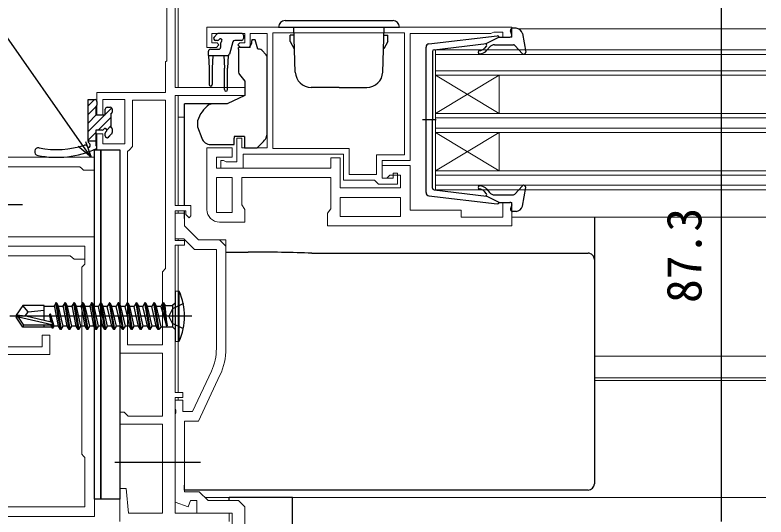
# Model space of a CAD drawing. Units: millimetres, scale not verified. Extents: x -437 to 438, y -331 to 329.
# Drawn here: x -31.7 to 86.5, y -179.4 to -100.4 of the extents above; entities that cross this region are included whole.
import ezdxf
from ezdxf.enums import TextEntityAlignment as Align

# ---------------------------------------------------------------- set-up
doc = ezdxf.new("R2010")
doc.units = ezdxf.units.MM
doc.header["$LTSCALE"] = 2
doc.layers.add('0-2_YKK_11', color=7, linetype='Continuous', lineweight=18)
doc.layers.add('0-4_YKK_12', color=2, linetype='Continuous', lineweight=18)
doc.layers.add('0-5_YKK_13', color=4, linetype='Continuous')
doc.layers.add('0-7_YKK_D', color=6, linetype='Continuous')
doc.styles.add('ＭＳ ゴシック', font='')
doc.styles.get('ＭＳ ゴシック').set_extended_font_data('MS Gothic')

msp = doc.modelspace()

# ---------------------------------------------------------------- linework, layer by layer
at = {"layer": '0-2_YKK_11', "color": 211}
for points in [[(-15.2, -153.6), (-15.2, -121.6), (-18.8, -121.6), (-18.8, -119.1), (-17.9, -119.1), (-17.9, -120.7), (-14.4, -120.7), (-14.4, -113.7), (-17.9, -113.7), (-17.9, -116.1), (-18.8, -116.1), (-18.8, -112.6), (-8, -112.6), (-8, -107.8), (-7.8, -107.6), (-7.8, -92.8)], [(-6.5, -94.1), (-6.5, -111.8), (4.5, -111.8), (4.5, -113.1), (-6.5, -113.1), (-6.5, -130.4), (-4, -130.4), (-4, -132), (-4.3, -132.3), (-4.8, -131.8), (-4.8, -131.2), (-6.5, -131.2), (-6.5, -135.9), (-5, -135.9), (-5, -136.6), (-6.5, -136.6), (-6.5, -159.8), (-5.3, -159.8), (-5.3, -160.6), (-6.5, -160.6), (-6.5, -178.8), (2, -178.8)], [(-15.2, -180.1), (-15.2, -174.9), (-14.2, -174.9), (-13.859, -178.8), (-8.5, -178.8), (-8.5, -164.8), (-15.2, -164.8), (-15.2, -162.9), (-14.5, -162.9), (-14.2, -163.2), (-13.9, -163.5), (-8.5, -163.5), (-8.5, -153.6), (-15.2, -153.6)], [(2, -178.8), (2, -180.1)]]:
    msp.add_lwpolyline(points, dxfattribs=at)
at = {"layer": '0-2_YKK_11'}
for points in [[(-1.5, -102.3), (46.5, -102.3), (46.5, -103.9), (45.1, -103.9), (45.1, -103.1), (43.647, -103.1), (43.424, -103.2), (43.2, -103.3), (30.5, -103.3), (30.5, -123.3), (26.1, -123.3), (26.1, -126.1), (27.8, -126.1), (27.8, -125.3), (28.5, -125.3), (28.5, -127), (25.5, -127), (25.2, -126.7), (24.9, -126.4), (20, -126.4), (20, -122.3), (4.2, -122.3), (4.2, -124.5), (0.7, -124.5), (0.7, -123.3), (1.1, -123.3), (1.324, -123.4), (1.547, -123.5), (3.2, -123.5), (3.2, -119.8), (4, -119.8), (4, -121.3), (8, -121.3), (8, -103.3), (5.3, -103.3), (5.3, -105.5), (3.8, -105.5), (3.4, -105.1), (3.7, -104.8), (4.5, -104.8)], [(4.5, -104.8), (4.5, -103.3), (-0.7, -103.3), (-0.7, -104.8), (0.1, -104.8), (0.4, -105.1), (0, -105.5), (-1.5, -105.5), (-1.5, -102.3)], [(-1.5, -131), (-1.5, -121.3), (2.5, -121.3), (2.5, -122.8), (0, -122.8), (0, -124.5), (18, -124.5), (18, -122.9), (19.5, -122.9), (19.5, -127.6), (29, -127.6), (29, -125.6), (27.3, -125.6), (26.8, -126.1), (26.1, -126.1), (26.1, -124.1), (30.5, -124.1), (30.5, -131.1), (38.5, -131.1), (38.5, -132.2), (45.1, -132.2), (45.1, -129.9), (46.5, -129.9), (46.5, -133.6)], [(46.5, -133.6), (17.5, -133.6), (17.5, -131.6), (18, -130.886), (18, -126), (4, -126), (4, -130.286), (4.5, -131), (4.5, -133), (0.5, -133)], [(1.5, -136.8), (1.5, -152.862), (1.5, -135.8), (-2.8, -135.8), (-5, -133.6), (-5, -131.6), (-6.5, -131.6), (-6.5, -135.6), (-5.121, -135.6), (-3.421, -137.3), (0, -137.3), (0, -152.862)], [(1.5, -136.8), (0.5, -135.8), (-2.8, -135.8), (-5, -133.6), (-5, -131.6), (-6.5, -131.6), (-6.5, -132.2)], [(-0.796, -156.454), (-3.755, -162.8), (-5.3, -162.8), (-5.3, -161), (-6.5, -161), (-6.5, -162.342), (-6.38, -162.525), (-6.38, -163.075), (-6.5, -163.258), (-6.5, -177.041), (-4.458, -177.785), (-4.1, -176.8), (-3.1, -176.8), (-3.1, -178.8), (2.5, -178.8), (2.5, -192.3), (2, -192.3), (2, -193.8), (4.5, -193.8), (4.5, -177.8), (3.5, -176.8)], [(-5, -164.3), (-2.8, -164.3), (0.563, -157.088)], [(0.563, -157.088), (-2.8, -164.3), (-5, -164.3)]]:
    msp.add_lwpolyline(points, dxfattribs=at)
for points in [[(29.6, -103.2), (8.9, -103.2), (8.9, -121.4), (20.9, -121.4), (20.9, -125.5), (25.2, -125.5), (25.2, -122.4), (29.6, -122.4)], [(2.5, -131.5), (2.5, -126), (0, -126), (0, -131.5)], [(29, -129.1), (19.5, -129.1), (19.5, -132.1), (29, -132.1)], [(-5, -164.3), (-5, -175.4), (-2.7, -175.4), (-1.3, -176.8), (3.458, -176.8), (-1.3, -176.8), (-2.7, -175.4), (-5, -175.4)]]:
    msp.add_lwpolyline(points, close=True, dxfattribs=at)
at = {"layer": '0-2_YKK_11', "color": 211}
msp.add_lwpolyline([(-14, -152.3), (-14, -121.9), (-13.7, -121.6), (-13.2, -121.1), (-13.2, -113.8), (-8, -113.8), (-8, -140.3), (-8.5, -140.8), (-8.5, -152.3)], close=True, dxfattribs=at)
at = {"layer": '0-2_YKK_11', "color": 4}
for points in [[(-36.2, -124.3), (-21.5, -124.3), (-21.204, -124.55), (-20.908, -124.8), (-19.2, -124.8), (-19.2, -122.8), (-44.2, -122.8)], [(-36.2, -138.3), (-23, -138.3), (-22.704, -138.55), (-22.408, -138.8), (-20.7, -138.8), (-20.7, -136.8), (-36.2, -136.8)], [(-36.2, -153.8), (-26.2, -153.8), (-26.2, -150.8), (-27.4, -150.8), (-27.4, -152.6), (-36.2, -152.6)]]:
    msp.add_lwpolyline(points, dxfattribs=at)
at = {"layer": '0-2_YKK_11', "color": 1}
msp.add_lwpolyline([(-19.2, -135.3), (-19.2, -179.3), (-36.2, -179.3), (-36.2, -177.8), (-20.7, -177.8), (-20.7, -170), (-20.9, -169.8), (-21.2, -169.5), (-21.2, -140.1), (-20.9, -139.8), (-20.7, -139.6), (-20.7, -136.8), (-36.2, -136.8), (-36.2, -125.3), (-34.7, -125.3), (-34.7, -129.629), (-34.843, -129.821), (-34.843, -130.779), (-34.7, -130.971), (-34.7, -135.3)], close=True, dxfattribs=at)
at = {"layer": '0-2_YKK_11'}
for centre, radius, start, end in [((0.5, -131), 2, 180.00001, 269.99999), ((-8.5, -152.862), 8.5, 335, 0), ((-8.5, -152.862), 10, 335, 0), ((-8.5, -152.862), 10, 335, 0)]:
    msp.add_arc(centre, radius, start, end, dxfattribs=at)
at = {"layer": '0-4_YKK_12'}
for p, q in [((-6, -94.2), (-6, -111.8)), ((47.605, -102.6), (86.5, -102.6)), ((34.5, -108.9), (34.5, -105.9)), ((34.5, -105.9), (86.5, -105.9)), ((86.5, -106.6), (34.5, -106.6)), ((34.5, -124.9), (34.5, -108.9)), ((34.5, -109.2), (86.5, -109.2)), ((86.5, -109.9), (34.5, -109.9)), ((34.5, -115.9), (44.5, -109.9)), ((34.5, -109.9), (44.5, -115.9)), ((44.5, -115.9), (44.5, -109.9)), ((-6, -113.1), (-6, -130.4)), ((-5, -116.5), (-6, -116.5)), ((34.5, -115.9), (86.5, -115.9)), ((86.5, -116.6), (34.5, -116.6)), ((34.5, -118.2), (86.5, -118.2)), ((86.5, -118.9), (34.5, -118.9)), ((34.5, -124.9), (44.5, -118.9)), ((34.5, -118.9), (44.5, -124.9)), ((44.5, -124.9), (44.5, -118.9)), ((86.5, -125.6), (34.5, -125.6)), ((34.5, -127.2), (86.5, -127.2)), ((-6, -131.2), (-6, -131.6)), ((46.5, -132.2), (86.5, -132.2)), ((-6, -135.6), (-6, -135.9)), ((-6, -136.6), (-6, -159.8)), ((59.5, -154.1), (86.5, -154.1)), ((59.5, -157.5), (86.5, -157.5)), ((59.5, -157.898), (86.5, -157.898)), ((-6, -160.6), (-6, -161)), ((-1.802, -176.298), (86.5, -176.298))]:
    msp.add_line(p, q, dxfattribs=at)
msp.add_lwpolyline([(86.5, -127.9), (34.5, -127.9), (34.5, -124.9), (86.5, -124.9)], dxfattribs=at)
at = {"layer": '0-5_YKK_13'}
for p, q in [((10.8, -101.3), (27.8, -101.3)), ((9.8, -102.3), (28.8, -102.3)), ((12.419, -109.387), (12.172, -102.3)), ((26.181, -109.387), (26.429, -102.3)), ((47.169, -102.5), (46.6, -102.5)), ((-0.362, -103.888), (0.138, -103.388)), ((3.95, -103.3), (0.35, -103.3)), ((4.25, -103.6), (4.25, -104.1)), ((12.182, -103.6), (11.6, -103.6)), ((11.6, -104.598), (11.6, -103.6)), ((26.418, -103.6), (27, -103.6)), ((27, -104.598), (27, -103.6)), ((33.443, -104.949), (44.183, -103.702)), ((44.5, -103.9), (42.5, -104.913)), ((44.5, -103.9), (46.2, -103.9)), ((46.489, -103.519), (46.311, -102.881)), ((48.152, -103.318), (48.695, -106.245)), ((0.189, -104.4), (-0.15, -104.4)), ((0.65, -104.861), (0.65, -105.5)), ((2.591, -104.622), (2.067, -106.578)), ((3.95, -104.4), (2.88, -104.4)), ((11.6, -104.598), (12.25, -105.724)), ((27, -104.598), (26.35, -105.724)), ((34.266, -105.869), (42.5, -104.913)), ((43.767, -105.1), (46.768, -105.1)), ((-1.25, -106.8), (-1.25, -106.1)), ((-0.95, -105.8), (0.35, -105.8)), ((5.131, -105.5), (3.5, -105.5)), ((3.5, -105.8), (3.5, -105.5)), ((3.5, -105.8), (3.5, -109.426)), ((6.793, -105.8), (6.502, -105.8)), ((7.854, -106.654), (7.147, -105.946)), ((33, -128.355), (33, -105.445)), ((34, -106.167), (34, -116.9)), ((42.514, -105.259), (42.192, -105.643)), ((42.575, -105.964), (43, -105.457)), ((46.989, -105.198), (48.179, -106.502)), ((-1.25, -106.8), (1.777, -106.8)), ((-1.25, -106.8), (-1.15, -108.8)), ((-0.55, -106.8), (-0.65, -108.8)), ((1.15, -106.8), (1.25, -108.8)), ((1.85, -106.791), (1.75, -108.8)), ((8, -117.866), (8, -107.007)), ((-1.15, -108.8), (-1.15, -111.35)), ((-0.65, -108.8), (-0.65, -111.35)), ((1.25, -112.15), (1.25, -108.8)), ((1.75, -112.15), (1.75, -108.8)), ((19.3, -111.8), (14.918, -111.8)), ((19.3, -111.8), (23.683, -111.8)), ((4.5, -113.1), (1.712, -114.4)), ((-20.2, -114.721), (-19.196, -113.718)), ((-18.8, -114.018), (-18.8, -114.618)), ((-5, -114.7), (-5, -114.4)), ((-0.832, -114.4), (-5, -114.4)), ((-0.982, -114.423), (-1.124, -114.494)), ((-0.982, -114.423), (-0.832, -114.4)), ((1.712, -114.4), (-0.832, -114.4)), ((-20.2, -116.069), (-19, -114.869)), ((-18.94, -114.809), (-18.809, -114.678)), ((-17.5, -116.063), (-16.467, -115.029)), ((-17.2, -114.918), (-16.7, -114.918)), ((-16.4, -115.218), (-16.4, -115.718)), ((-5, -115.8), (-5, -114.7)), ((-20.2, -117.416), (-18.902, -116.118)), ((-20.2, -118.763), (-17.555, -116.118)), ((-18.608, -118.518), (-16.6, -116.51)), ((-16.6, -115.918), (-16.6, -118.118)), ((34.58, -116.9), (32.448, -116.9)), ((34, -127.633), (34, -116.9)), ((-17.25, -118.507), (-16.6, -117.857)), ((-3, -117.223), (-3, -117.827)), ((-2.97, -117.998), (-2.309, -119.813)), ((8, -118.872), (8, -117.866)), ((-20.2, -120.11), (-19, -118.91)), ((-17.5, -119.418), (-17.5, -118.979)), ((-17.095, -119.699), (-16.419, -119.022)), ((-16.488, -119.13), (-16.988, -119.63)), ((-16.4, -118.318), (-16.4, -118.918)), ((-20.2, -120.218), (-19, -120.218)), ((2.8, -119.5), (2.8, -119.8)), ((4.4, -119.5), (2.8, -119.5)), ((46.989, -128.602), (48.179, -127.298)), ((48.152, -130.482), (48.695, -127.555)), ((34.266, -127.931), (42.5, -128.887)), ((42.514, -128.541), (42.192, -128.157)), ((42.575, -127.836), (43, -128.343)), ((43.767, -128.7), (46.768, -128.7)), ((33.443, -128.851), (44.183, -130.098)), ((44.5, -129.9), (42.5, -128.887)), ((44.5, -129.9), (46.2, -129.9)), ((-30.5, -130.3), (-48.81, -130.3)), ((46.489, -130.281), (46.311, -130.919)), ((-5, -132.4), (-5, -131.217)), ((47.169, -131.3), (46.6, -131.3)), ((1.5, -137.698), (5.009, -137.698)), ((15.029, -137.885), (58.5, -137.885)), ((59.5, -138.369), (59.5, -138.883)), ((59.5, -138.883), (59.5, -139.881)), ((-6.5, -143.8), (-6.5, -151.8)), ((-6.5, -143.8), (-5.847, -143.878)), ((-5.847, -151.722), (-5.847, -143.878)), ((-30.454, -146.1), (-31.5, -147.65)), ((-27.1, -146.1), (-30.454, -146.1)), ((-29.6, -147.1), (-30.454, -146.1)), ((-27.1, -148.458), (-27.1, -146.1)), ((-25.467, -146.25), (-27.1, -146.25)), ((-24.867, -149.35), (-25.492, -146.12)), ((-24.55, -149.9), (-25.25, -145.7)), ((-25.15, -145.7), (-24.45, -149.9)), ((-25.15, -145.7), (-24.832, -146.25)), ((-24.132, -149.35), (-24.832, -146.25)), ((-24.067, -146.25), (-24.832, -146.25)), ((-23.467, -149.35), (-24.092, -146.12)), ((-23.15, -149.9), (-23.85, -145.7)), ((-23.75, -145.7), (-23.05, -149.9)), ((-23.75, -145.7), (-23.432, -146.25)), ((-22.732, -149.35), (-23.432, -146.25)), ((-22.667, -146.25), (-23.432, -146.25)), ((-22.067, -149.35), (-22.692, -146.12)), ((-21.75, -149.9), (-22.45, -145.7)), ((-22.35, -145.7), (-21.65, -149.9)), ((-22.35, -145.7), (-22.032, -146.25)), ((-21.332, -149.35), (-22.032, -146.25)), ((-21.267, -146.25), (-22.032, -146.25)), ((-20.667, -149.35), (-21.292, -146.12)), ((-20.35, -149.9), (-21.05, -145.7)), ((-20.95, -145.7), (-20.25, -149.9)), ((-20.95, -145.7), (-20.632, -146.25)), ((-19.932, -149.35), (-20.632, -146.25)), ((-19.867, -146.25), (-20.632, -146.25)), ((-19.65, -145.7), (-19.892, -146.12)), ((-19.267, -149.35), (-19.892, -146.12)), ((-18.95, -149.9), (-19.65, -145.7)), ((-19.55, -145.7), (-19.65, -145.7)), ((-19.55, -145.7), (-18.85, -149.9)), ((-19.55, -145.7), (-19.232, -146.25)), ((-18.567, -146.25), (-19.232, -146.25)), ((-18.532, -149.35), (-19.232, -146.25)), ((-18.25, -145.7), (-18.567, -146.25)), ((-18.217, -147.8), (-18.567, -146.25)), ((-17.55, -149.9), (-18.25, -145.7)), ((-18.15, -145.7), (-18.25, -145.7)), ((-18.15, -145.7), (-17.45, -149.9)), ((-18.15, -145.7), (-17.832, -146.25)), ((-17.132, -149.35), (-17.832, -146.25)), ((-17.167, -146.25), (-17.832, -146.25)), ((-16.817, -147.8), (-17.167, -146.25)), ((-16.75, -145.7), (-16.85, -145.7)), ((-16.75, -145.7), (-16.05, -149.9)), ((-16.75, -145.7), (-16.432, -146.25)), ((-15.767, -146.25), (-16.432, -146.25)), ((-15.732, -149.35), (-16.432, -146.25)), ((-15.45, -145.7), (-15.767, -146.25)), ((-15.417, -147.8), (-15.767, -146.25)), ((-14.75, -149.9), (-15.45, -145.7)), ((-15.35, -145.7), (-15.45, -145.7)), ((-15.35, -145.7), (-14.65, -149.9)), ((-15.35, -145.7), (-15.032, -146.25)), ((-14.367, -146.25), (-15.032, -146.25)), ((-14.332, -149.35), (-15.032, -146.25)), ((-14.017, -147.8), (-14.367, -146.25)), ((-13.95, -145.7), (-14.05, -145.7)), ((-13.95, -145.7), (-13.632, -146.25)), ((-13.95, -145.7), (-13.25, -149.9)), ((-12.932, -149.35), (-13.632, -146.25)), ((-12.967, -146.25), (-13.632, -146.25)), ((-12.65, -145.7), (-12.967, -146.25)), ((-12.617, -147.8), (-12.967, -146.25)), ((-12.55, -145.7), (-12.65, -145.7)), ((-11.95, -149.9), (-12.65, -145.7)), ((-12.55, -145.7), (-12.232, -146.25)), ((-12.55, -145.7), (-11.85, -149.9)), ((-11.532, -149.35), (-12.232, -146.25)), ((-11.567, -146.25), (-12.232, -146.25)), ((-11.25, -145.7), (-11.567, -146.25)), ((-11.217, -147.8), (-11.567, -146.25)), ((-11.15, -145.7), (-11.25, -145.7)), ((-10.55, -149.9), (-11.25, -145.7)), ((-11.15, -145.7), (-10.832, -146.25)), ((-11.15, -145.7), (-10.45, -149.9)), ((-10.132, -149.35), (-10.832, -146.25)), ((-10.167, -146.25), (-10.832, -146.25)), ((-10.132, -149.35), (-10.832, -146.25)), ((-9.467, -149.35), (-10.167, -146.25)), ((-9.75, -145.7), (-9.85, -145.7)), ((-9.75, -145.7), (-9.05, -149.9)), ((-9.75, -145.7), (-9.432, -146.25)), ((-8.704, -149.475), (-9.432, -146.25)), ((-8.767, -146.25), (-9.432, -146.25)), ((-8.45, -145.7), (-8.767, -146.25)), ((-8.767, -146.25), (-7.85, -149.3)), ((-8.35, -145.7), (-8.45, -145.7)), ((-8.35, -145.7), (-8.45, -145.7)), ((-7.85, -149.3), (-8.45, -145.7)), ((-8.35, -145.7), (-7.75, -149.3)), ((-7.75, -149.3), (-8.044, -146.125)), ((-31.5, -147.65), (-31.5, -147.95)), ((-29.993, -147.8), (-31.5, -147.65)), ((-30.101, -147.8), (-29.6, -147.1)), ((-29.6, -147.1), (-27.1, -146.85)), ((-26, -148.708), (-26.201, -147.5)), ((-26.056, -148.695), (-26.201, -147.5)), ((-26.101, -147.5), (-26.201, -147.5)), ((-26.101, -147.5), (-25.891, -148.759)), ((-3.844, -147.8), (-32.537, -147.8)), ((-29.993, -147.8), (-31.5, -147.8)), ((-30.454, -149.5), (-31.5, -147.95)), ((-31.138, -147.95), (-31.5, -147.95)), ((-25.89, -149.143), (-31.138, -147.95)), ((-30.295, -149.2), (-31.138, -147.95)), ((-25.993, -148.71), (-29.993, -147.8)), ((-17.867, -149.35), (-18.217, -147.8)), ((-15.067, -149.35), (-15.417, -147.8)), ((-13.667, -149.35), (-14.017, -147.8)), ((-12.267, -149.35), (-12.617, -147.8)), ((-10.867, -149.35), (-11.217, -147.8)), ((-6.903, -148.945), (-7.512, -147.8)), ((-30.454, -149.5), (-30.295, -149.2)), ((-27.1, -149.5), (-30.454, -149.5)), ((-26.048, -149.2), (-30.295, -149.2)), ((-27.1, -149.5), (-27.1, -149.2)), ((-27.1, -149.48), (-25.961, -149.48)), ((-25.837, -149.083), (-25.734, -149.7)), ((-24.867, -149.35), (-25.532, -149.35)), ((-24.55, -149.9), (-24.867, -149.35)), ((-24.45, -149.9), (-24.55, -149.9)), ((-24.45, -149.9), (-24.132, -149.35)), ((-23.467, -149.35), (-24.132, -149.35)), ((-23.15, -149.9), (-23.467, -149.35)), ((-23.05, -149.9), (-23.15, -149.9)), ((-23.05, -149.9), (-22.732, -149.35)), ((-22.067, -149.35), (-22.732, -149.35)), ((-21.75, -149.9), (-22.067, -149.35)), ((-21.65, -149.9), (-21.75, -149.9)), ((-21.65, -149.9), (-21.332, -149.35)), ((-20.667, -149.35), (-21.332, -149.35)), ((-20.35, -149.9), (-20.667, -149.35)), ((-20.25, -149.9), (-20.35, -149.9)), ((-20.25, -149.9), (-19.932, -149.35)), ((-19.267, -149.35), (-19.932, -149.35)), ((-18.95, -149.9), (-19.267, -149.35)), ((-18.85, -149.9), (-18.95, -149.9)), ((-18.85, -149.9), (-18.532, -149.35)), ((-17.45, -149.9), (-17.55, -149.9)), ((-17.45, -149.9), (-17.132, -149.35)), ((-16.467, -149.35), (-17.132, -149.35)), ((-16.05, -149.9), (-16.15, -149.9)), ((-16.05, -149.9), (-15.732, -149.35)), ((-15.067, -149.35), (-15.732, -149.35)), ((-14.75, -149.9), (-15.067, -149.35)), ((-14.65, -149.9), (-14.75, -149.9)), ((-14.65, -149.9), (-14.332, -149.35)), ((-13.667, -149.35), (-14.332, -149.35)), ((-13.35, -149.9), (-13.667, -149.35)), ((-13.25, -149.9), (-13.35, -149.9)), ((-13.25, -149.9), (-12.932, -149.35)), ((-11.85, -149.9), (-11.95, -149.9)), ((-11.85, -149.9), (-11.532, -149.35)), ((-10.867, -149.35), (-11.532, -149.35)), ((-10.55, -149.9), (-10.867, -149.35)), ((-10.45, -149.9), (-10.55, -149.9)), ((-10.45, -149.9), (-10.132, -149.35)), ((-9.467, -149.35), (-10.132, -149.35)), ((-9.15, -149.9), (-9.467, -149.35)), ((-9.05, -149.9), (-9.15, -149.9)), ((-8.704, -149.475), (-9.05, -149.9)), ((-8.704, -149.475), (-6.9, -149.475)), ((-7.75, -149.3), (-7.85, -149.3)), ((-5.188, -149.8), (-6.903, -148.945)), ((-6.5, -149.875), (-6.9, -149.475)), ((-6.5, -151.8), (-5.847, -151.722)), ((-2.5, -170.8), (-16, -170.8)), ((59.5, -173.728), (59.5, -174.144)), ((-5, -174.726), (-5, -174.366)), ((2, -176.798), (2, -176.298)), ((12, -176.298), (2, -176.298))]:
    msp.add_line(p, q, dxfattribs=at)
for points in [[(6.502, -105.8), (6.1, -104.3), (5.6, -104.3), (5.6, -104.5)], [(3.617, -109.748), (4.5, -110.8), (4.5, -113.1)], [(-20.2, -120.283), (-20.2, -113.718), (-19.1, -113.718)], [(-19, -114.818), (-19, -116.118), (-17.5, -116.118), (-17.5, -115.218)], [(-5, -130.4), (-5, -128.634), (-5, -116.871), (-5, -115.932), (-5, -115.8)], [(-17.961, -118.518), (-19, -118.518), (-19, -120.935)], [(-0.899, -120.8), (2.8, -120.8), (2.8, -119.8)], [(4.4, -119.5), (4.4, -121.3), (6.401, -121.3), (7.414, -120.286)], [(59.5, -132.2), (59.5, -132.746), (59.5, -138.369)], [(59.5, -139.881), (59.5, -163.867), (59.5, -167.132), (59.5, -173.728)], [(-25.15, -145.7), (-25.25, -145.7), (-25.492, -146.12)], [(-23.75, -145.7), (-23.85, -145.7), (-24.092, -146.12)], [(-22.35, -145.7), (-22.45, -145.7), (-22.692, -146.12)], [(-20.95, -145.7), (-21.05, -145.7), (-21.292, -146.12)], [(-16.15, -149.9), (-16.85, -145.7), (-17.167, -146.25)], [(-13.35, -149.9), (-14.05, -145.7), (-14.367, -146.25)], [(-9.15, -149.9), (-9.85, -145.7), (-10.167, -146.25)], [(-8.35, -145.7), (-8.044, -146.125), (-6.9, -146.125)], [(-5.188, -145.8), (-6.903, -146.655), (-7.512, -147.8)], [(-6.5, -145.725), (-6.9, -146.125), (-6.9, -149.475)], [(-25.734, -149.7), (-25.532, -149.35), (-26.101, -147.5)], [(-16.15, -149.9), (-16.467, -149.35), (-16.817, -147.8)], [(-25.834, -149.7), (-25.961, -149.48), (-25.995, -149.2)], [(-25.734, -149.7), (-25.834, -149.7), (-25.923, -149.166)], [(-17.55, -149.9), (-17.867, -149.35), (-18.532, -149.35)], [(-11.95, -149.9), (-12.267, -149.35), (-12.932, -149.35)], [(58.5, -175.146), (-5, -175.146), (-5, -174.726)], [(2, -215.548), (12, -215.548), (12, -176.298)]]:
    msp.add_lwpolyline(points, dxfattribs=at)
for points in [[(-18.2, -176.6), (-19.2, -176.6), (-19.2, -121.6), (-18.2, -121.6)], [(-15.2, -176.6), (-18.2, -176.6), (-18.2, -121.6), (-15.2, -121.6)]]:
    msp.add_lwpolyline(points, close=True, dxfattribs=at)
for centre, radius, start, end in [((10.8, -102.3), 1, 90, 180), ((27.8, -102.3), 1, 0, 90), ((46.6, -102.8), 0.3, 90, 195.56536), ((47.169, -103.5), 1, 10.51214, 90), ((-0.15, -104.1), 0.3, 135, 270), ((0.35, -103.6), 0.3, 90, 135), ((3.95, -103.6), 0.3, 0, 90), ((44.217, -104), 0.3, 19.47122, 96.62089), ((46.2, -103.6), 0.3, 270, 15.56536), ((0.189, -104.1), 0.3, 270, 326.94427), ((0.65, -104.4), 0.25, 303.05573, 146.94427), ((0.95, -104.861), 0.3, 123.05573, 180), ((2.88, -104.7), 0.3, 90, 165), ((3.95, -104.1), 0.3, 270, 0), ((4.3, -104.5), 1.3, 309.71517, 0), ((33.5, -105.445), 0.5, 96.62089, 180), ((42.36, -105.131), 0.2, 319.99999, 96.62089), ((43.767, -106.1), 1, 90, 139.99999), ((46.768, -105.4), 0.3, 42.35531, 90), ((-0.95, -106.1), 0.3, 90, 180), ((0.35, -105.5), 0.3, 270, 0), ((6.793, -106.3), 0.5, 45, 90), ((34.3, -106.167), 0.3, 96.62089, 180), ((41.426, -106.25), 0.25, 90, 270), ((41.426, -105), 1, 270, 319.99999), ((41.426, -105), 1.5, 270, 319.99999), ((48.4, -106.3), 0.3, 222.35531, 10.51214), ((1.777, -106.5), 0.3, 270, 345), ((7.5, -107.007), 0.5, 0, 45), ((4, -109.426), 0.5, 180, 220), ((14.918, -109.3), 2.5, 182, 270), ((23.683, -109.3), 2.5, 270, 358), ((-0.9, -111.35), 0.25, 180, 0), ((1.5, -112.15), 0.25, 180, 0), ((-19.1, -114.018), 0.3, 0, 90), ((-19, -114.618), 0.2, 270, 0), ((1.8, -118.55), 5, 125.79537, 162.85379), ((-17.2, -115.218), 0.3, 90, 180), ((-16.7, -115.218), 0.3, 0, 90), ((-16.6, -115.718), 0.2, 270, 0), ((-16.6, -118.318), 0.2, 0, 90), ((-2.5, -117.223), 0.5, 162.85379, 180), ((-2.5, -117.827), 0.5, 180, 200), ((-17.961, -118.218), 0.3, 270, 326.94427), ((-17.5, -118.518), 0.25, 303.05573, 146.94427), ((-17.2, -118.979), 0.3, 123.05573, 180), ((-16.7, -118.918), 0.3, 315, 0), ((6, -118.872), 2, 341.68666, 0), ((-19.9, -120.283), 0.3, 180, 239.43918), ((-20.256, -120.886), 0.4, 311.12994, 59.43918), ((-17.2, -119.418), 0.3, 180, 315), ((-0.899, -119.3), 1.5, 200, 270), ((6, -118.872), 2, 315, 341.68666), ((-28.011, -121.914), 0.6, 78.69427, 258.56358), ((-25.155, -107.8), 15, 258.56358, 294.71651), ((-25.188, -107.794), 13.8, 258.69427, 288.69203), ((-20.669, -121.15), 0.3, 30.54856, 108.69203), ((-20.066, -120.794), 0.4, 210.54856, 280.55812), ((-19.1, -121.218), 0.3, 316.16697, 70.52878), ((34.3, -127.633), 0.3, 180, 263.37911), ((41.426, -127.55), 0.25, 90, 270), ((41.426, -128.8), 1.5, 40.00001, 90), ((48.4, -127.5), 0.3, 349.48786, 137.64469), ((33.5, -128.355), 0.5, 180, 263.37911), ((41.426, -128.8), 1, 40.00001, 90), ((42.36, -128.669), 0.2, 263.37911, 40.00001), ((43.767, -127.7), 1, 220.00001, 270), ((46.768, -128.4), 0.3, 270, 317.64469), ((44.217, -129.8), 0.3, 263.37911, 340.52878), ((46.2, -130.2), 0.3, 344.43464, 90), ((46.6, -131), 0.3, 164.43464, 270), ((47.169, -130.3), 1, 270, 349.48786), ((58.501, -138.884), 0.999, 0.05348, 90.05355), ((-14.5, -147.8), 9.5, 335.61796, 24.38204), ((-26.048, -148.952), 0.248, 270, 77.19096)]:
    msp.add_arc(centre, radius, start, end, dxfattribs=at)
for centre, major_axis, ratio, start_param, end_param in [((4.683, -138.86), (19, 0), 0.061163, 0.9949745, 1.5536451), ((58.5, -174.144), (0, -1.002), 0.998135, 6.2831853, 7.8539816)]:
    msp.add_ellipse(centre, major_axis=major_axis, ratio=ratio, start_param=start_param, end_param=end_param, dxfattribs=at)
at = {"layer": '0-7_YKK_D'}
msp.add_line((79.5, -180.1), (79.5, -92.8), dxfattribs=at)
for points in [[(-19.725, -122.8), (-21.188, -120.711), (-33.729, -102.8), (-123.273, -102.8)], [(-20.628, -120.319), (-19.725, -122.8), (-21.748, -121.103)]]:
    msp.add_lwpolyline(points, dxfattribs=at)

# ---------------------------------------------------------------- texts
at = {"layer": '0-7_YKK_D', "style": 'ＭＳ ゴシック'}
msp.add_text('87.3', height=5.499, rotation=90, dxfattribs=at).set_placement((78, -145.718), align=Align.BOTTOM_LEFT)

doc.saveas('drawing.dxf')
